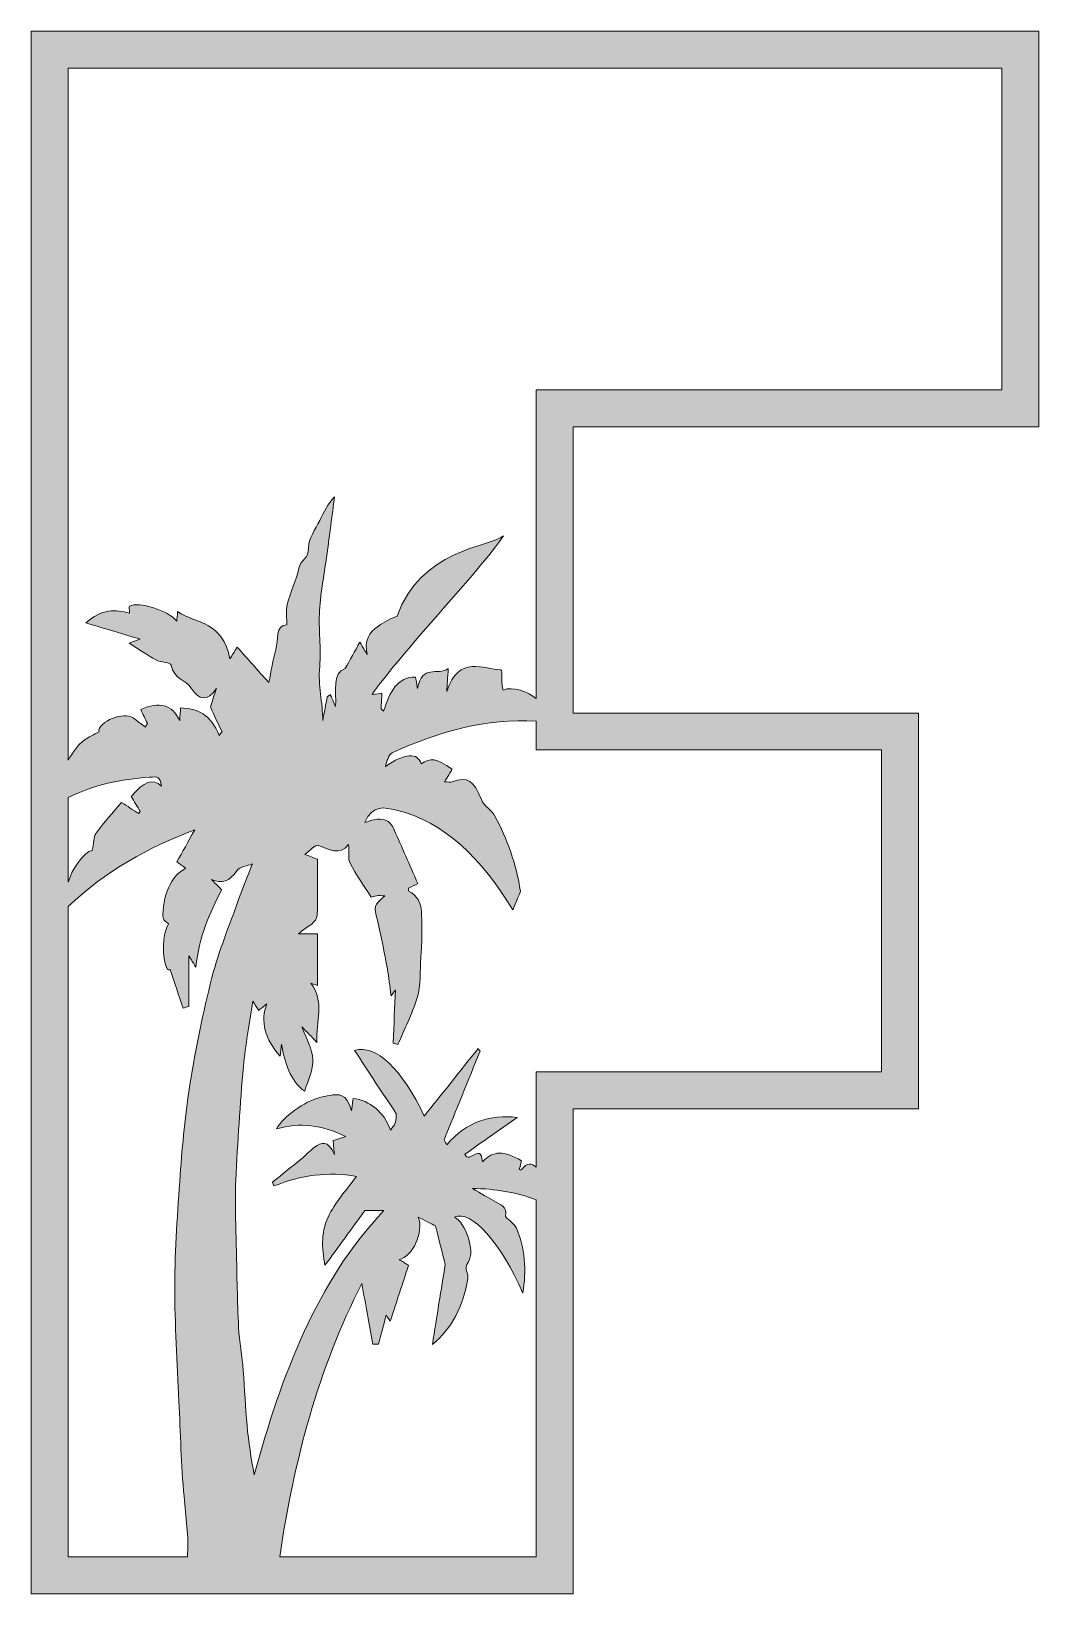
# Model space of a CAD drawing. Header units: millimetres. Extents: x 11 to 571, y -281 to -10.
# Drawn here: x 299.1 to 381, y -280.8 to -153.8 of the extents above; entities that cross this region are included whole.
import ezdxf

# ---------------------------------------------------------------- set-up
doc = ezdxf.new("R2010")
doc.units = ezdxf.units.MM
doc.header["$MEASUREMENT"] = 0
doc.layers.add('Layer 11', color=7, linetype='Continuous')

msp = doc.modelspace()

# ---------------------------------------------------------------- hatches: boundary and pattern name
at = {"layer": 'Layer 11'}
h = msp.add_hatch(color=1, dxfattribs=at)
h.dxf.hatch_style = 2
h.paths.add_polyline_path([(381.03, -185.97), (381.03, -153.82), (299.11, -153.82), (299.11, -280.82), (343.17, -280.82), (343.17, -241.39), (371.24, -241.39), (371.24, -209.23), (343.17, -209.23), (343.17, -185.97)])
edge = h.paths.add_edge_path()
edge.add_spline(control_points=[(307.97, -217.24), (307.93, -217.29), (307.88, -217.34), (307.83, -217.39), (307.38, -217.1), (306.93, -216.81), (306.45, -216.5), (305.74, -217.34), (305.02, -218.12), (304.38, -218.99), (304.17, -219.29), (304.18, -219.85), (304.07, -220.4), (303.39, -220.49), (302.34, -222.06), (302.11, -222.99), (302.11, -222.99), (302.11, -216.11), (302.11, -216.11), (304.2, -215.04), (306.42, -214.6), (308.71, -214.45), (309.5, -214.39), (309.5, -214.41), (309.71, -215.17), (308.98, -214.52), (308.26, -214.77), (307.24, -216.02), (307.48, -216.43), (307.73, -216.83), (307.97, -217.24)], knot_values=[0, 0, 0, 0, 1, 1, 1, 2, 2, 2, 3, 3, 3, 4, 4, 4, 5, 5, 5, 6, 6, 6, 7, 7, 7, 8, 8, 8, 9, 9, 9, 10, 10, 10, 10], degree=3, periodic=1)
edge = h.paths.add_edge_path()
edge.add_spline(control_points=[(302.11, -224.97), (305.17, -222.04), (308.61, -220.17), (312.4, -218.72), (311.85, -219.72), (311.4, -220.52), (310.95, -221.33), (311.2, -221.51), (311.41, -221.66), (311.68, -221.85), (310.5, -222.39), (309.71, -224.18), (309.83, -225.93), (309.85, -226.09), (310.11, -226.22), (310.26, -226.37), (309.76, -227.17), (309.7, -229.14), (310.19, -230.09), (310.22, -230.15), (310.36, -230.1), (310.4, -230.09), (310.77, -231.18), (311.11, -232.19), (311.45, -233.21), (311.61, -233.17), (311.76, -233.13), (311.92, -233.08), (311.92, -233.08), (311.92, -228.96), (311.92, -228.96), (312.03, -229.13), (312.18, -229.38), (312.5, -229.9), (312.73, -227.38), (313.64, -225.48), (314.58, -223.6), (314.26, -223.27), (314.01, -223.02), (313.77, -222.77), (314.6, -223.12), (315.24, -222.92), (315.83, -222.05), (316.09, -221.68), (316.67, -221.67), (317.09, -221.5), (316.69, -222.53), (316.3, -223.44), (315.97, -224.39), (315.22, -226.49), (314.36, -228.55), (313.8, -230.73), (313.07, -233.56), (312.49, -236.47), (312.01, -239.4), (311.62, -241.82), (311.4, -244.29), (311.22, -246.76), (311, -249.76), (310.79, -252.78), (310.78, -255.8), (310.77, -258.92), (310.98, -262.05), (311.12, -265.18), (311.23, -267.76), (311.3, -270.35), (311.53, -272.92), (311.67, -274.56), (311.94, -276.19), (311.8, -277.82), (311.8, -277.82), (302.11, -277.82), (302.11, -277.82), (302.11, -277.82), (302.11, -224.97), (302.11, -224.97)], knot_values=[0, 0, 0, 0, 1, 1, 1, 2, 2, 2, 3, 3, 3, 4, 4, 4, 5, 5, 5, 6, 6, 6, 7, 7, 7, 8, 8, 8, 9, 9, 9, 10, 10, 10, 11, 11, 11, 12, 12, 12, 13, 13, 13, 14, 14, 14, 15, 15, 15, 16, 16, 16, 17, 17, 17, 18, 18, 18, 19, 19, 19, 20, 20, 20, 21, 21, 21, 22, 22, 22, 23, 23, 23, 24, 24, 24, 25, 25, 25, 25], degree=3, periodic=1)
edge = h.paths.add_edge_path()
edge.add_spline(control_points=[(319.31, -277.82), (320.47, -270), (322.44, -262.54), (325.98, -255.6), (326.31, -257.36), (326.6, -258.94), (326.89, -260.52), (327.03, -260.53), (327.18, -260.53), (327.33, -260.54), (327.55, -259.71), (327.77, -258.88), (327.97, -258.16), (327.96, -258.16), (328.08, -258.35), (328.29, -258.67), (328.81, -257.1), (329.29, -255.65), (329.79, -254.12), (329.5, -253.94), (329.27, -253.81), (329.01, -253.65), (330.12, -253.45), (331.04, -251.41), (330.58, -250.2), (331.12, -250.48), (331.66, -250.75), (331.97, -250.92), (332.26, -252.05), (332.51, -253.04), (332.77, -254.06), (332.44, -256.08), (332.09, -258.25), (331.72, -260.56), (333.34, -259.24), (334.21, -257.44), (334.61, -255.21), (334.69, -254.76), (334.24, -254.47), (334.65, -253.84), (335.23, -252.93), (334.4, -250.62), (333.53, -250.22), (334.82, -249.51), (337.39, -252.38), (339.07, -256.38), (339.4, -254.6), (339.24, -252.62), (338.55, -251.11), (338.37, -250.71), (337.98, -250.48), (337.67, -250.16), (337.85, -249.32), (337.22, -249.17), (336.72, -248.89), (336.22, -248.6), (335.72, -248.31), (334.99, -247.88), (336.82, -247.89), (338.52, -248.18), (340.17, -248.79), (340.17, -248.79), (340.17, -277.82), (340.17, -277.82), (340.17, -277.82), (319.31, -277.82), (319.31, -277.82)], knot_values=[0, 0, 0, 0, 1, 1, 1, 2, 2, 2, 3, 3, 3, 4, 4, 4, 5, 5, 5, 6, 6, 6, 7, 7, 7, 8, 8, 8, 9, 9, 9, 10, 10, 10, 11, 11, 11, 12, 12, 12, 13, 13, 13, 14, 14, 14, 15, 15, 15, 16, 16, 16, 17, 17, 17, 18, 18, 18, 19, 19, 19, 20, 20, 20, 21, 21, 21, 22, 22, 22, 22], degree=3, periodic=1)
edge = h.paths.add_edge_path()
edge.add_spline(control_points=[(368.24, -212.23), (368.24, -212.23), (368.24, -238.39), (368.24, -238.39), (368.24, -238.39), (343.17, -238.39), (343.17, -238.39), (343.17, -238.39), (340.17, -238.39), (340.17, -238.39), (340.17, -238.39), (340.17, -241.39), (340.17, -241.39), (340.17, -241.39), (340.17, -246.14), (340.17, -246.14), (339.83, -245.84), (339.43, -245.73), (338.94, -246.36), (338.91, -246.39), (338.84, -246.35), (338.77, -246.34), (338.84, -246.1), (338.91, -245.86), (338.98, -245.63), (337.45, -244.77), (336.75, -244.78), (335.79, -245.7), (335.65, -244.09), (334.76, -245.94), (334.36, -245.1), (335.75, -244.11), (337.14, -243.14), (338.61, -242.1), (336.44, -241.87), (334.52, -242.41), (332.9, -244.33), (332.82, -244.2), (332.75, -244.06), (332.67, -243.93), (333.65, -241.53), (334.62, -239.12), (335.6, -236.71), (335.54, -236.64), (335.49, -236.57), (335.44, -236.5), (333.97, -238.34), (332.51, -240.18), (331.06, -242), (329.29, -238.17), (327.1, -236.13), (325.4, -236.65), (326.51, -238.35), (327.65, -240.09), (328.79, -241.82), (328.77, -241.99), (328.79, -242.29), (328.71, -242.54), (328.64, -242.76), (328.47, -242.92), (328.32, -243.14), (327.81, -241.69), (326.62, -240.7), (325.29, -240.56), (325.26, -240.77), (325.22, -240.98), (325.14, -241.56), (324.77, -240.09), (324.06, -240.21), (323.36, -240.31), (323.09, -240.35), (322.83, -240.42), (322.57, -240.49), (321.36, -240.77), (319.54, -242.09), (319.06, -243.03), (320.94, -242.48), (322.74, -242.71), (324.68, -243.66), (324.23, -243.8), (323.94, -243.89), (323.65, -243.98), (323.68, -244.26), (323.7, -244.51), (323.76, -245.12), (323.25, -243.89), (322.68, -244.13), (322.14, -244.53), (321.77, -244.8), (321.44, -245.17), (321.07, -245.46), (320.29, -246.11), (319.5, -246.73), (318.72, -247.37), (318.76, -247.47), (318.8, -247.57), (318.84, -247.67), (321.05, -246.8), (323.28, -246.48), (325.54, -246.89), (324.78, -247.94), (323.96, -248.85), (323.36, -249.96), (322.66, -251.24), (322.71, -252.74), (322.99, -254.12), (324.09, -252.61), (325.16, -251.14), (326.24, -249.67), (326.24, -249.67), (327.78, -249.67), (327.78, -249.67), (322.35, -255.41), (319.47, -263), (317.23, -271.15), (316.98, -269.81), (316.78, -268.48), (316.65, -267.13), (316.52, -265.66), (316.46, -264.17), (316.34, -262.69), (316.24, -261.5), (316.03, -260.33), (315.97, -259.14), (315.86, -257.05), (315.83, -254.96), (315.79, -252.88), (315.75, -250.98), (315.65, -249.09), (315.74, -247.2), (315.88, -244.11), (316.09, -241.02), (316.36, -237.95), (316.52, -236.23), (316.85, -234.54), (317.13, -232.64), (317.36, -233.02), (317.48, -233.21), (317.59, -233.4), (317.8, -233.24), (317.98, -233.1), (318.27, -232.87), (317.7, -234.23), (318.12, -235.77), (319.34, -237.13), (319.38, -236.79), (319.41, -236.47), (319.45, -236.14), (319.74, -237.68), (320.12, -239.09), (321.34, -239.97), (321.59, -239.09), (322.05, -238.23), (322.01, -237.4), (321.98, -236.54), (321.46, -235.7), (321.12, -234.74), (321.53, -235.17), (321.87, -235.52), (322.34, -236.01), (322.25, -234.28), (322.98, -232.68), (321.85, -231.19), (322.13, -231.29), (322.29, -231.34), (322.39, -231.37), (322.39, -231.37), (322.39, -227.19), (322.39, -227.19), (322.39, -227.19), (320.83, -227.19), (320.83, -227.19), (321.18, -226.82), (321.57, -226.65), (321.92, -226.38), (322.11, -226.23), (322.35, -225.93), (322.36, -225.69), (322.39, -224.17), (322.38, -222.64), (322.38, -221.11), (322.11, -221.01), (321.82, -220.9), (321.34, -220.72), (321.82, -220.39), (322.2, -219.9), (322.45, -219.99), (323.32, -220.29), (324.15, -220.86), (324.91, -219.93), (324.95, -220.54), (324.85, -221.11), (325.03, -221.44), (325.52, -222.39), (326.13, -223.24), (326.75, -224.21), (326.84, -224.18), (327.01, -224.11), (327.18, -224.08), (327.36, -224.06), (327.54, -224.08), (327.85, -224.08), (326.93, -224.91), (326.97, -224.89), (327.26, -226.08), (327.58, -227.39), (327.82, -228.72), (328.07, -230.04), (328.19, -230.72), (328.26, -231.41), (328.36, -232.21), (328.57, -231.93), (328.7, -231.75), (328.72, -231.73), (328.66, -233.05), (328.6, -234.56), (328.53, -236.07), (328.66, -236.11), (328.79, -236.14), (328.92, -236.18), (329.45, -234.92), (330.08, -233.7), (330.49, -232.38), (330.81, -231.36), (330.7, -230.17), (330.79, -229.11), (330.88, -227.94), (330.88, -226.8), (330.85, -225.64), (330.83, -224.7), (330.51, -224.06), (329.81, -223.71), (329.78, -223.7), (329.79, -223.59), (329.78, -223.47), (329.98, -223.37), (330.18, -223.28), (330.54, -223.09), (329.87, -221.57), (329.24, -220.15), (328.62, -218.72), (328.25, -217.88), (327.66, -217.76), (326.98, -217.9), (326.75, -217.95), (326.52, -218.05), (326.23, -218.14), (326.88, -216.63), (327.82, -216.9), (328.8, -217.13), (332.66, -218.01), (335.76, -221.09), (338.26, -225.23), (338.28, -225.26), (338.56, -224.46), (338.89, -223.74), (338.54, -221.49), (337.81, -219.47), (336.81, -217.62), (336.53, -217.09), (335.93, -216.81), (335.71, -216.26), (335.08, -214.72), (334.6, -214.36), (333.34, -214.82), (333.18, -214.88), (333.01, -214.83), (332.7, -214.83), (332.97, -214.4), (333.15, -214.1), (333.34, -213.8), (331.97, -212.9), (331.61, -212.84), (330.8, -213.37), (330.57, -212.41), (329.45, -212.51), (327.9, -213.57), (328.03, -213.16), (328.18, -212.6), (328.45, -212.47), (332.23, -210.72), (336.12, -209.67), (340.17, -209.89), (340.17, -209.89), (340.17, -212.23), (340.17, -212.23), (340.17, -212.23), (343.17, -212.23), (343.17, -212.23), (343.17, -212.23), (368.24, -212.23), (368.24, -212.23)], knot_values=[0, 0, 0, 0, 1, 1, 1, 2, 2, 2, 3, 3, 3, 4, 4, 4, 5, 5, 5, 6, 6, 6, 7, 7, 7, 8, 8, 8, 9, 9, 9, 10, 10, 10, 11, 11, 11, 12, 12, 12, 13, 13, 13, 14, 14, 14, 15, 15, 15, 16, 16, 16, 17, 17, 17, 18, 18, 18, 19, 19, 19, 20, 20, 20, 21, 21, 21, 22, 22, 22, 23, 23, 23, 24, 24, 24, 25, 25, 25, 26, 26, 26, 27, 27, 27, 28, 28, 28, 29, 29, 29, 30, 30, 30, 31, 31, 31, 32, 32, 32, 33, 33, 33, 34, 34, 34, 35, 35, 35, 36, 36, 36, 37, 37, 37, 38, 38, 38, 39, 39, 39, 40, 40, 40, 41, 41, 41, 42, 42, 42, 43, 43, 43, 44, 44, 44, 45, 45, 45, 46, 46, 46, 47, 47, 47, 48, 48, 48, 49, 49, 49, 50, 50, 50, 51, 51, 51, 52, 52, 52, 53, 53, 53, 54, 54, 54, 55, 55, 55, 56, 56, 56, 57, 57, 57, 58, 58, 58, 59, 59, 59, 60, 60, 60, 61, 61, 61, 62, 62, 62, 63, 63, 63, 64, 64, 64, 65, 65, 65, 66, 66, 66, 67, 67, 67, 68, 68, 68, 69, 69, 69, 70, 70, 70, 71, 71, 71, 72, 72, 72, 73, 73, 73, 74, 74, 74, 75, 75, 75, 76, 76, 76, 77, 77, 77, 78, 78, 78, 79, 79, 79, 80, 80, 80, 81, 81, 81, 82, 82, 82, 83, 83, 83, 84, 84, 84, 85, 85, 85, 86, 86, 86, 87, 87, 87, 88, 88, 88, 89, 89, 89, 90, 90, 90, 91, 91, 91, 92, 92, 92, 93, 93, 93, 94, 94, 94, 95, 95, 95, 96, 96, 96, 97, 97, 97, 97], degree=3, periodic=1)
edge = h.paths.add_edge_path()
edge.add_spline(control_points=[(340.17, -182.97), (340.17, -182.97), (340.17, -185.97), (340.17, -185.97), (340.17, -185.97), (340.17, -208.06), (340.17, -208.06), (339.53, -207.5), (338.22, -207.05), (337.48, -207.36), (337.27, -207.03), (337.47, -205.72), (337.29, -205.72), (335.93, -205.71), (333.86, -204.46), (332.89, -207.47), (332.93, -206.93), (332.96, -206.4), (333.02, -205.61), (332.13, -206.25), (330.88, -205.2), (330.52, -207.25), (330.44, -206.8), (330.39, -206.53), (330.35, -206.31), (328.87, -206.27), (328.24, -207.57), (327.76, -209.09), (327.69, -209.02), (327.62, -208.96), (327.55, -208.89), (327.57, -208.47), (327.6, -208.05), (327.62, -207.62), (327.43, -207.65), (327.26, -207.67), (326.82, -207.73), (328.87, -204.67), (335.63, -197.64), (337.51, -194.83), (336.33, -195.74), (330.72, -195.96), (328.86, -201.36), (328.32, -201.55), (327.82, -201.85), (327.33, -202.16), (326.56, -202.64), (326.16, -203.35), (326.43, -204.51), (326.26, -204.23), (326.1, -203.94), (325.83, -203.47), (325.4, -204.24), (325.04, -204.89), (324.64, -205.62), (323.52, -206.01), (323.96, -207.42), (323.84, -208.69), (323.65, -208.23), (323.54, -207.98), (323.44, -207.73), (323.35, -207.79), (323.27, -207.85), (323.18, -207.9), (323.06, -208.55), (322.93, -209.2), (322.81, -209.85), (322.81, -208.38), (322.41, -206.98), (322.56, -205.45), (322.7, -203.95), (322.45, -202.41), (322.55, -200.9), (322.65, -199.34), (322.95, -197.81), (323.16, -196.26), (323.37, -194.72), (323.57, -193.19), (323.77, -191.65), (323.23, -192.25), (322.88, -192.9), (322.56, -193.58), (322.22, -194.3), (321.62, -195.07), (321.65, -195.77), (321.7, -196.72), (321, -196.77), (320.86, -197.45), (320.66, -198.47), (320.18, -199.4), (319.92, -200.41), (319.8, -200.92), (319.9, -201.53), (319.9, -202.07), (318.93, -202.05), (319.22, -203.33), (319, -204.06), (318.73, -204.91), (318.62, -205.84), (318.43, -206.76), (317.52, -205.75), (316.69, -204.82), (315.85, -203.87), (315.63, -204.23), (315.47, -204.5), (315.26, -204.84), (314.71, -201.78), (312.57, -202.02), (311.01, -200.99), (310.98, -201.36), (310.96, -201.53), (310.94, -201.77), (310.27, -200.9), (307.82, -200.14), (307.1, -200.55), (307.04, -200.58), (307.09, -200.89), (307.09, -201.12), (305.96, -200.8), (304.84, -200.74), (303.55, -201.91), (305.24, -202.41), (306.7, -202.85), (307.95, -203.23), (307.88, -203.25), (307.56, -203.37), (307.08, -203.56), (307.9, -204.08), (308.56, -204.54), (309.24, -204.91), (309.65, -205.12), (310.43, -205.09), (310.48, -205.35), (310.72, -206.49), (311.66, -206.5), (312.12, -207.22), (312.76, -208.21), (313.43, -208.31), (314.16, -207.24), (313.98, -207.78), (313.81, -208.32), (313.67, -208.74), (314.01, -209.47), (314.31, -210.12), (314.62, -210.76), (314.54, -210.86), (314.46, -210.95), (314.38, -211.05), (313.73, -209.35), (312.59, -208.85), (311.25, -208.82), (311.23, -209.13), (311.21, -209.42), (311.18, -209.85), (310.56, -208.53), (309.53, -208.28), (308.01, -208.94), (308.19, -209.33), (308.37, -209.71), (308.55, -210.09), (308.5, -210.18), (308.45, -210.28), (308.4, -210.37), (308.11, -210.16), (307.8, -209.99), (307.54, -209.72), (306.9, -209.08), (304.87, -209.69), (304.59, -210.65), (304.58, -210.69), (304.61, -210.74), (304.63, -210.76), (304.21, -210.99), (303.79, -211.17), (303.41, -211.44), (302.86, -211.82), (302.51, -212.47), (302.11, -213.05), (302.11, -213.05), (302.11, -156.82), (302.11, -156.82), (302.11, -156.82), (378.03, -156.82), (378.03, -156.82), (378.03, -156.82), (378.03, -182.97), (378.03, -182.97), (378.03, -182.97), (343.17, -182.97), (343.17, -182.97), (343.17, -182.97), (340.17, -182.97), (340.17, -182.97)], knot_values=[0, 0, 0, 0, 1, 1, 1, 2, 2, 2, 3, 3, 3, 4, 4, 4, 5, 5, 5, 6, 6, 6, 7, 7, 7, 8, 8, 8, 9, 9, 9, 10, 10, 10, 11, 11, 11, 12, 12, 12, 13, 13, 13, 14, 14, 14, 15, 15, 15, 16, 16, 16, 17, 17, 17, 18, 18, 18, 19, 19, 19, 20, 20, 20, 21, 21, 21, 22, 22, 22, 23, 23, 23, 24, 24, 24, 25, 25, 25, 26, 26, 26, 27, 27, 27, 28, 28, 28, 29, 29, 29, 30, 30, 30, 31, 31, 31, 32, 32, 32, 33, 33, 33, 34, 34, 34, 35, 35, 35, 36, 36, 36, 37, 37, 37, 38, 38, 38, 39, 39, 39, 40, 40, 40, 41, 41, 41, 42, 42, 42, 43, 43, 43, 44, 44, 44, 45, 45, 45, 46, 46, 46, 47, 47, 47, 48, 48, 48, 49, 49, 49, 50, 50, 50, 51, 51, 51, 52, 52, 52, 53, 53, 53, 54, 54, 54, 55, 55, 55, 56, 56, 56, 57, 57, 57, 58, 58, 58, 59, 59, 59, 60, 60, 60, 61, 61, 61, 62, 62, 62, 63, 63, 63, 64, 64, 64, 64], degree=3, periodic=1)

# ---------------------------------------------------------------- linework, layer by layer
at = {"layer": 'Layer 11', "lineweight": 0}
msp.add_lwpolyline([(381.03, -185.97), (381.03, -153.82), (299.11, -153.82), (299.11, -280.82), (343.17, -280.82), (343.17, -241.39), (371.24, -241.39), (371.24, -209.23), (343.17, -209.23), (343.17, -185.97), (381.03, -185.97)], dxfattribs=at)
for points, knots in [([(340.17, -182.97), (340.17, -182.97), (340.17, -185.97), (340.17, -185.97), (340.17, -185.97), (340.17, -208.06), (340.17, -208.06), (339.53, -207.5), (338.22, -207.05), (337.48, -207.36), (337.27, -207.03), (337.47, -205.72), (337.29, -205.72), (335.93, -205.71), (333.86, -204.46), (332.89, -207.47), (332.93, -206.93), (332.96, -206.4), (333.02, -205.61), (332.13, -206.25), (330.88, -205.2), (330.52, -207.25), (330.44, -206.8), (330.39, -206.53), (330.35, -206.31), (328.87, -206.27), (328.24, -207.57), (327.76, -209.09), (327.69, -209.02), (327.62, -208.96), (327.55, -208.89), (327.57, -208.47), (327.6, -208.05), (327.62, -207.62), (327.43, -207.65), (327.26, -207.67), (326.82, -207.73), (328.87, -204.67), (335.63, -197.64), (337.51, -194.83), (336.33, -195.74), (330.72, -195.96), (328.86, -201.36), (328.32, -201.55), (327.82, -201.85), (327.33, -202.16), (326.56, -202.64), (326.16, -203.35), (326.43, -204.51), (326.26, -204.23), (326.1, -203.94), (325.83, -203.47), (325.4, -204.24), (325.04, -204.89), (324.64, -205.62), (323.52, -206.01), (323.96, -207.42), (323.84, -208.69), (323.65, -208.23), (323.54, -207.98), (323.44, -207.73), (323.35, -207.79), (323.27, -207.85), (323.18, -207.9), (323.06, -208.55), (322.93, -209.2), (322.81, -209.85), (322.81, -208.38), (322.41, -206.98), (322.56, -205.45), (322.7, -203.95), (322.45, -202.41), (322.55, -200.9), (322.65, -199.34), (322.95, -197.81), (323.16, -196.26), (323.37, -194.72), (323.57, -193.19), (323.77, -191.65), (323.23, -192.25), (322.88, -192.9), (322.56, -193.58), (322.22, -194.3), (321.62, -195.07), (321.65, -195.77), (321.7, -196.72), (321, -196.77), (320.86, -197.45), (320.66, -198.47), (320.18, -199.4), (319.92, -200.41), (319.8, -200.92), (319.9, -201.53), (319.9, -202.07), (318.93, -202.05), (319.22, -203.33), (319, -204.06), (318.73, -204.91), (318.62, -205.84), (318.43, -206.76), (317.52, -205.75), (316.69, -204.82), (315.85, -203.87), (315.63, -204.23), (315.47, -204.5), (315.26, -204.84), (314.71, -201.78), (312.57, -202.02), (311.01, -200.99), (310.98, -201.36), (310.96, -201.53), (310.94, -201.77), (310.27, -200.9), (307.82, -200.14), (307.1, -200.55), (307.04, -200.58), (307.09, -200.89), (307.09, -201.12), (305.96, -200.8), (304.84, -200.74), (303.55, -201.91), (305.24, -202.41), (306.7, -202.85), (307.95, -203.23), (307.88, -203.25), (307.56, -203.37), (307.08, -203.56), (307.9, -204.08), (308.56, -204.54), (309.24, -204.91), (309.65, -205.12), (310.43, -205.09), (310.48, -205.35), (310.72, -206.49), (311.66, -206.5), (312.12, -207.22), (312.76, -208.21), (313.43, -208.31), (314.16, -207.24), (313.98, -207.78), (313.81, -208.32), (313.67, -208.74), (314.01, -209.47), (314.31, -210.12), (314.62, -210.76), (314.54, -210.86), (314.46, -210.95), (314.38, -211.05), (313.73, -209.35), (312.59, -208.85), (311.25, -208.82), (311.23, -209.13), (311.21, -209.42), (311.18, -209.85), (310.56, -208.53), (309.53, -208.28), (308.01, -208.94), (308.19, -209.33), (308.37, -209.71), (308.55, -210.09), (308.5, -210.18), (308.45, -210.28), (308.4, -210.37), (308.11, -210.16), (307.8, -209.99), (307.54, -209.72), (306.9, -209.08), (304.87, -209.69), (304.59, -210.65), (304.58, -210.69), (304.61, -210.74), (304.63, -210.76), (304.21, -210.99), (303.79, -211.17), (303.41, -211.44), (302.86, -211.82), (302.51, -212.47), (302.11, -213.05), (302.11, -213.05), (302.11, -156.82), (302.11, -156.82), (302.11, -156.82), (378.03, -156.82), (378.03, -156.82), (378.03, -156.82), (378.03, -182.97), (378.03, -182.97), (378.03, -182.97), (343.17, -182.97), (343.17, -182.97), (343.17, -182.97), (340.17, -182.97), (340.17, -182.97)], [0, 0, 0, 0, 1, 1, 1, 2, 2, 2, 3, 3, 3, 4, 4, 4, 5, 5, 5, 6, 6, 6, 7, 7, 7, 8, 8, 8, 9, 9, 9, 10, 10, 10, 11, 11, 11, 12, 12, 12, 13, 13, 13, 14, 14, 14, 15, 15, 15, 16, 16, 16, 17, 17, 17, 18, 18, 18, 19, 19, 19, 20, 20, 20, 21, 21, 21, 22, 22, 22, 23, 23, 23, 24, 24, 24, 25, 25, 25, 26, 26, 26, 27, 27, 27, 28, 28, 28, 29, 29, 29, 30, 30, 30, 31, 31, 31, 32, 32, 32, 33, 33, 33, 34, 34, 34, 35, 35, 35, 36, 36, 36, 37, 37, 37, 38, 38, 38, 39, 39, 39, 40, 40, 40, 41, 41, 41, 42, 42, 42, 43, 43, 43, 44, 44, 44, 45, 45, 45, 46, 46, 46, 47, 47, 47, 48, 48, 48, 49, 49, 49, 50, 50, 50, 51, 51, 51, 52, 52, 52, 53, 53, 53, 54, 54, 54, 55, 55, 55, 56, 56, 56, 57, 57, 57, 58, 58, 58, 59, 59, 59, 60, 60, 60, 61, 61, 61, 62, 62, 62, 63, 63, 63, 64, 64, 64, 64]), ([(368.24, -212.23), (368.24, -212.23), (368.24, -238.39), (368.24, -238.39), (368.24, -238.39), (343.17, -238.39), (343.17, -238.39), (343.17, -238.39), (340.17, -238.39), (340.17, -238.39), (340.17, -238.39), (340.17, -241.39), (340.17, -241.39), (340.17, -241.39), (340.17, -246.14), (340.17, -246.14), (339.83, -245.84), (339.43, -245.73), (338.94, -246.36), (338.91, -246.39), (338.84, -246.35), (338.77, -246.34), (338.84, -246.1), (338.91, -245.86), (338.98, -245.63), (337.45, -244.77), (336.75, -244.78), (335.79, -245.7), (335.65, -244.09), (334.76, -245.94), (334.36, -245.1), (335.75, -244.11), (337.14, -243.14), (338.61, -242.1), (336.44, -241.87), (334.52, -242.41), (332.9, -244.33), (332.82, -244.2), (332.75, -244.06), (332.67, -243.93), (333.65, -241.53), (334.62, -239.12), (335.6, -236.71), (335.54, -236.64), (335.49, -236.57), (335.44, -236.5), (333.97, -238.34), (332.51, -240.18), (331.06, -242), (329.29, -238.17), (327.1, -236.13), (325.4, -236.65), (326.51, -238.35), (327.65, -240.09), (328.79, -241.82), (328.77, -241.99), (328.79, -242.29), (328.71, -242.54), (328.64, -242.76), (328.47, -242.92), (328.32, -243.14), (327.81, -241.69), (326.62, -240.7), (325.29, -240.56), (325.26, -240.77), (325.22, -240.98), (325.14, -241.56), (324.77, -240.09), (324.06, -240.21), (323.36, -240.31), (323.09, -240.35), (322.83, -240.42), (322.57, -240.49), (321.36, -240.77), (319.54, -242.09), (319.06, -243.03), (320.94, -242.48), (322.74, -242.71), (324.68, -243.66), (324.23, -243.8), (323.94, -243.89), (323.65, -243.98), (323.68, -244.26), (323.7, -244.51), (323.76, -245.12), (323.25, -243.89), (322.68, -244.13), (322.14, -244.53), (321.77, -244.8), (321.44, -245.17), (321.07, -245.46), (320.29, -246.11), (319.5, -246.73), (318.72, -247.37), (318.76, -247.47), (318.8, -247.57), (318.84, -247.67), (321.05, -246.8), (323.28, -246.48), (325.54, -246.89), (324.78, -247.94), (323.96, -248.85), (323.36, -249.96), (322.66, -251.24), (322.71, -252.74), (322.99, -254.12), (324.09, -252.61), (325.16, -251.14), (326.24, -249.67), (326.24, -249.67), (327.78, -249.67), (327.78, -249.67), (322.35, -255.41), (319.47, -263), (317.23, -271.15), (316.98, -269.81), (316.78, -268.48), (316.65, -267.13), (316.52, -265.66), (316.46, -264.17), (316.34, -262.69), (316.24, -261.5), (316.03, -260.33), (315.97, -259.14), (315.86, -257.05), (315.83, -254.96), (315.79, -252.88), (315.75, -250.98), (315.65, -249.09), (315.74, -247.2), (315.88, -244.11), (316.09, -241.02), (316.36, -237.95), (316.52, -236.23), (316.85, -234.54), (317.13, -232.64), (317.36, -233.02), (317.48, -233.21), (317.59, -233.4), (317.8, -233.24), (317.98, -233.1), (318.27, -232.87), (317.7, -234.23), (318.12, -235.77), (319.34, -237.13), (319.38, -236.79), (319.41, -236.47), (319.45, -236.14), (319.74, -237.68), (320.12, -239.09), (321.34, -239.97), (321.59, -239.09), (322.05, -238.23), (322.01, -237.4), (321.98, -236.54), (321.46, -235.7), (321.12, -234.74), (321.53, -235.17), (321.87, -235.52), (322.34, -236.01), (322.25, -234.28), (322.98, -232.68), (321.85, -231.19), (322.13, -231.29), (322.29, -231.34), (322.39, -231.37), (322.39, -231.37), (322.39, -227.19), (322.39, -227.19), (322.39, -227.19), (320.83, -227.19), (320.83, -227.19), (321.18, -226.82), (321.57, -226.65), (321.92, -226.38), (322.11, -226.23), (322.35, -225.93), (322.36, -225.69), (322.39, -224.17), (322.38, -222.64), (322.38, -221.11), (322.11, -221.01), (321.82, -220.9), (321.34, -220.72), (321.82, -220.39), (322.2, -219.9), (322.45, -219.99), (323.32, -220.29), (324.15, -220.86), (324.91, -219.93), (324.95, -220.54), (324.85, -221.11), (325.03, -221.44), (325.52, -222.39), (326.13, -223.24), (326.75, -224.21), (326.84, -224.18), (327.01, -224.11), (327.18, -224.08), (327.36, -224.06), (327.54, -224.08), (327.85, -224.08), (326.93, -224.91), (326.97, -224.89), (327.26, -226.08), (327.58, -227.39), (327.82, -228.72), (328.07, -230.04), (328.19, -230.72), (328.26, -231.41), (328.36, -232.21), (328.57, -231.93), (328.7, -231.75), (328.72, -231.73), (328.66, -233.05), (328.6, -234.56), (328.53, -236.07), (328.66, -236.11), (328.79, -236.14), (328.92, -236.18), (329.45, -234.92), (330.08, -233.7), (330.49, -232.38), (330.81, -231.36), (330.7, -230.17), (330.79, -229.11), (330.88, -227.94), (330.88, -226.8), (330.85, -225.64), (330.83, -224.7), (330.51, -224.06), (329.81, -223.71), (329.78, -223.7), (329.79, -223.59), (329.78, -223.47), (329.98, -223.37), (330.18, -223.28), (330.54, -223.09), (329.87, -221.57), (329.24, -220.15), (328.62, -218.72), (328.25, -217.88), (327.66, -217.76), (326.98, -217.9), (326.75, -217.95), (326.52, -218.05), (326.23, -218.14), (326.88, -216.63), (327.82, -216.9), (328.8, -217.13), (332.66, -218.01), (335.76, -221.09), (338.26, -225.23), (338.28, -225.26), (338.56, -224.46), (338.89, -223.74), (338.54, -221.49), (337.81, -219.47), (336.81, -217.62), (336.53, -217.09), (335.93, -216.81), (335.71, -216.26), (335.08, -214.72), (334.6, -214.36), (333.34, -214.82), (333.18, -214.88), (333.01, -214.83), (332.7, -214.83), (332.97, -214.4), (333.15, -214.1), (333.34, -213.8), (331.97, -212.9), (331.61, -212.84), (330.8, -213.37), (330.57, -212.41), (329.45, -212.51), (327.9, -213.57), (328.03, -213.16), (328.18, -212.6), (328.45, -212.47), (332.23, -210.72), (336.12, -209.67), (340.17, -209.89), (340.17, -209.89), (340.17, -212.23), (340.17, -212.23), (340.17, -212.23), (343.17, -212.23), (343.17, -212.23), (343.17, -212.23), (368.24, -212.23), (368.24, -212.23)], [0, 0, 0, 0, 1, 1, 1, 2, 2, 2, 3, 3, 3, 4, 4, 4, 5, 5, 5, 6, 6, 6, 7, 7, 7, 8, 8, 8, 9, 9, 9, 10, 10, 10, 11, 11, 11, 12, 12, 12, 13, 13, 13, 14, 14, 14, 15, 15, 15, 16, 16, 16, 17, 17, 17, 18, 18, 18, 19, 19, 19, 20, 20, 20, 21, 21, 21, 22, 22, 22, 23, 23, 23, 24, 24, 24, 25, 25, 25, 26, 26, 26, 27, 27, 27, 28, 28, 28, 29, 29, 29, 30, 30, 30, 31, 31, 31, 32, 32, 32, 33, 33, 33, 34, 34, 34, 35, 35, 35, 36, 36, 36, 37, 37, 37, 38, 38, 38, 39, 39, 39, 40, 40, 40, 41, 41, 41, 42, 42, 42, 43, 43, 43, 44, 44, 44, 45, 45, 45, 46, 46, 46, 47, 47, 47, 48, 48, 48, 49, 49, 49, 50, 50, 50, 51, 51, 51, 52, 52, 52, 53, 53, 53, 54, 54, 54, 55, 55, 55, 56, 56, 56, 57, 57, 57, 58, 58, 58, 59, 59, 59, 60, 60, 60, 61, 61, 61, 62, 62, 62, 63, 63, 63, 64, 64, 64, 65, 65, 65, 66, 66, 66, 67, 67, 67, 68, 68, 68, 69, 69, 69, 70, 70, 70, 71, 71, 71, 72, 72, 72, 73, 73, 73, 74, 74, 74, 75, 75, 75, 76, 76, 76, 77, 77, 77, 78, 78, 78, 79, 79, 79, 80, 80, 80, 81, 81, 81, 82, 82, 82, 83, 83, 83, 84, 84, 84, 85, 85, 85, 86, 86, 86, 87, 87, 87, 88, 88, 88, 89, 89, 89, 90, 90, 90, 91, 91, 91, 92, 92, 92, 93, 93, 93, 94, 94, 94, 95, 95, 95, 96, 96, 96, 97, 97, 97, 97]), ([(307.97, -217.24), (307.93, -217.29), (307.88, -217.34), (307.83, -217.39), (307.38, -217.1), (306.93, -216.81), (306.45, -216.5), (305.74, -217.34), (305.02, -218.12), (304.38, -218.99), (304.17, -219.29), (304.18, -219.85), (304.07, -220.4), (303.39, -220.49), (302.34, -222.06), (302.11, -222.99), (302.11, -222.99), (302.11, -216.11), (302.11, -216.11), (304.2, -215.04), (306.42, -214.6), (308.71, -214.45), (309.5, -214.39), (309.5, -214.41), (309.71, -215.17), (308.98, -214.52), (308.26, -214.77), (307.24, -216.02), (307.48, -216.43), (307.73, -216.83), (307.97, -217.24)], [0, 0, 0, 0, 1, 1, 1, 2, 2, 2, 3, 3, 3, 4, 4, 4, 5, 5, 5, 6, 6, 6, 7, 7, 7, 8, 8, 8, 9, 9, 9, 10, 10, 10, 10]), ([(302.11, -224.97), (305.17, -222.04), (308.61, -220.17), (312.4, -218.72), (311.85, -219.72), (311.4, -220.52), (310.95, -221.33), (311.2, -221.51), (311.41, -221.66), (311.68, -221.85), (310.5, -222.39), (309.71, -224.18), (309.83, -225.93), (309.85, -226.09), (310.11, -226.22), (310.26, -226.37), (309.76, -227.17), (309.7, -229.14), (310.19, -230.09), (310.22, -230.15), (310.36, -230.1), (310.4, -230.09), (310.77, -231.18), (311.11, -232.19), (311.45, -233.21), (311.61, -233.17), (311.76, -233.13), (311.92, -233.08), (311.92, -233.08), (311.92, -228.96), (311.92, -228.96), (312.03, -229.13), (312.18, -229.38), (312.5, -229.9), (312.73, -227.38), (313.64, -225.48), (314.58, -223.6), (314.26, -223.27), (314.01, -223.02), (313.77, -222.77), (314.6, -223.12), (315.24, -222.92), (315.83, -222.05), (316.09, -221.68), (316.67, -221.67), (317.09, -221.5), (316.69, -222.53), (316.3, -223.44), (315.97, -224.39), (315.22, -226.49), (314.36, -228.55), (313.8, -230.73), (313.07, -233.56), (312.49, -236.47), (312.01, -239.4), (311.62, -241.82), (311.4, -244.29), (311.22, -246.76), (311, -249.76), (310.79, -252.78), (310.78, -255.8), (310.77, -258.92), (310.98, -262.05), (311.12, -265.18), (311.23, -267.76), (311.3, -270.35), (311.53, -272.92), (311.67, -274.56), (311.94, -276.19), (311.8, -277.82), (311.8, -277.82), (302.11, -277.82), (302.11, -277.82), (302.11, -277.82), (302.11, -224.97), (302.11, -224.97)], [0, 0, 0, 0, 1, 1, 1, 2, 2, 2, 3, 3, 3, 4, 4, 4, 5, 5, 5, 6, 6, 6, 7, 7, 7, 8, 8, 8, 9, 9, 9, 10, 10, 10, 11, 11, 11, 12, 12, 12, 13, 13, 13, 14, 14, 14, 15, 15, 15, 16, 16, 16, 17, 17, 17, 18, 18, 18, 19, 19, 19, 20, 20, 20, 21, 21, 21, 22, 22, 22, 23, 23, 23, 24, 24, 24, 25, 25, 25, 25]), ([(319.31, -277.82), (320.47, -270), (322.44, -262.54), (325.98, -255.6), (326.31, -257.36), (326.6, -258.94), (326.89, -260.52), (327.03, -260.53), (327.18, -260.53), (327.33, -260.54), (327.55, -259.71), (327.77, -258.88), (327.97, -258.16), (327.96, -258.16), (328.08, -258.35), (328.29, -258.67), (328.81, -257.1), (329.29, -255.65), (329.79, -254.12), (329.5, -253.94), (329.27, -253.81), (329.01, -253.65), (330.12, -253.45), (331.04, -251.41), (330.58, -250.2), (331.12, -250.48), (331.66, -250.75), (331.97, -250.92), (332.26, -252.05), (332.51, -253.04), (332.77, -254.06), (332.44, -256.08), (332.09, -258.25), (331.72, -260.56), (333.34, -259.24), (334.21, -257.44), (334.61, -255.21), (334.69, -254.76), (334.24, -254.47), (334.65, -253.84), (335.23, -252.93), (334.4, -250.62), (333.53, -250.22), (334.82, -249.51), (337.39, -252.38), (339.07, -256.38), (339.4, -254.6), (339.24, -252.62), (338.55, -251.11), (338.37, -250.71), (337.98, -250.48), (337.67, -250.16), (337.85, -249.32), (337.22, -249.17), (336.72, -248.89), (336.22, -248.6), (335.72, -248.31), (334.99, -247.88), (336.82, -247.89), (338.52, -248.18), (340.17, -248.79), (340.17, -248.79), (340.17, -277.82), (340.17, -277.82), (340.17, -277.82), (319.31, -277.82), (319.31, -277.82)], [0, 0, 0, 0, 1, 1, 1, 2, 2, 2, 3, 3, 3, 4, 4, 4, 5, 5, 5, 6, 6, 6, 7, 7, 7, 8, 8, 8, 9, 9, 9, 10, 10, 10, 11, 11, 11, 12, 12, 12, 13, 13, 13, 14, 14, 14, 15, 15, 15, 16, 16, 16, 17, 17, 17, 18, 18, 18, 19, 19, 19, 20, 20, 20, 21, 21, 21, 22, 22, 22, 22])]:
    msp.add_open_spline(points, degree=3, knots=knots, dxfattribs=at)

doc.saveas('drawing.dxf')
